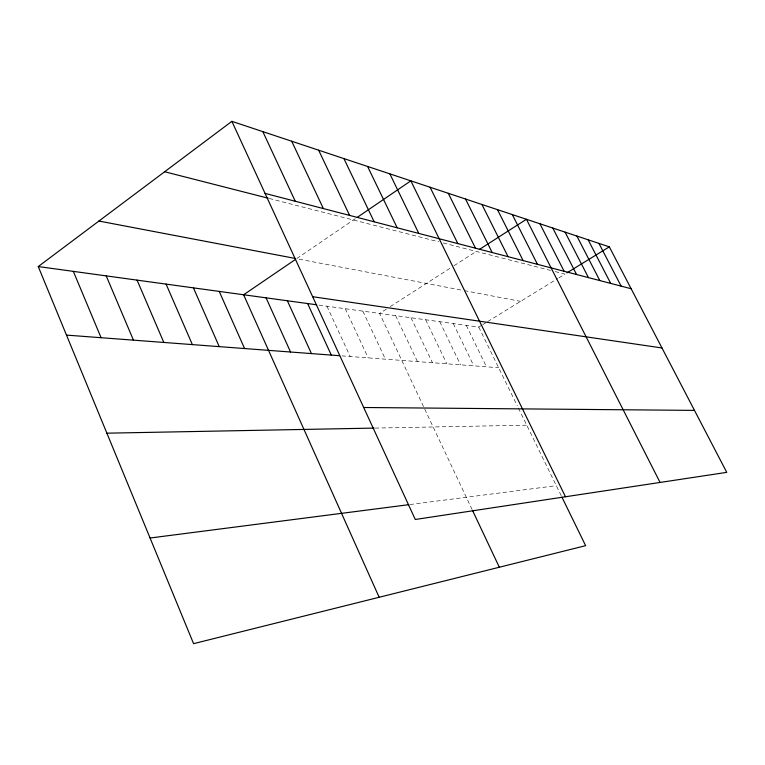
<?xml version="1.0" encoding="UTF-8"?>
<svg xmlns="http://www.w3.org/2000/svg" width="765" height="765" viewBox="0 0 765 765"><rect width="100%" height="100%" fill="white"/><g stroke="black" fill="none" stroke-linecap="round" stroke-linejoin="round"><path stroke-width="0.57" stroke-dasharray="3.83 2.87" d="M355.343 218.656L296.571 258.694L463.227 290.432M386.373 309.098L379.603 313.43L472.263 509.882M390.246 306.612L451.14 267.568M454.037 265.704L476.299 251.427M318.976 305.111L478.775 327.057L481.74 325.23M482.725 324.628L486.683 322.189M487.668 321.587L557.838 278.47M558.852 277.848L564.952 274.099L553.831 271.25M409.906 504.537L556.308 485.67M375.204 428.075L526.741 425.187M341.926 355.897L498.656 367.726M464.384 290.652L520.582 301.362M269.251 198.479L438.804 241.845M443.231 242.974L550.676 270.447M478.775 327.057L517.312 405.899M518.364 408.041L561.424 496.122M466.287 325.335L486.464 366.808M453.291 323.557L473.784 365.852M439.76 321.692L460.568 364.848M425.675 319.76L446.798 363.815M410.977 317.743L432.435 362.725M395.629 315.639L417.441 361.596M362.849 311.135L385.369 359.177M345.302 308.725L368.195 357.877M326.923 306.201L350.188 356.519"/><path stroke-width="1.15" d="M561.931 497.164L585.636 545.665L193.583 643.661L38.25 266.555L231.871 121.339L609.313 246.837L726.75 472.359L415.28 519.483L231.871 121.339M295.615 259.345L243.624 294.764L379.153 597.274M357.303 217.327L410.843 180.846L565.478 496.762M479.282 249.514L526.435 219.278L660.061 482.447M566.951 272.866L609.313 246.837M150.064 538.015L408.73 504.69M106.88 433.181L374.056 428.094M363.691 407.496L694.477 410.394M66.488 335.099L339.564 355.715M38.25 266.555L316.71 304.795M312.656 296.705L661.983 347.97M98.924 221.047L295.405 258.474M164.666 171.743L268.142 198.202M265.053 193.382L631.135 288.73M598.938 243.385L621.132 286.129M588.132 239.789L610.7 283.413M576.858 236.041L599.817 280.573M565.077 232.13L588.457 277.618M552.779 228.037L576.571 274.52M539.908 223.763L564.14 271.288M512.311 214.583L537.46 264.336M497.489 209.658L523.126 260.597M481.921 204.475L508.056 256.677M465.531 199.034L492.191 252.546M448.28 193.296L475.476 248.185M430.073 187.243L457.833 243.595M389.863 173.875L418.818 233.43M367.592 166.464L397.188 227.798M343.906 158.594L374.171 221.802M318.651 150.198L349.615 215.405M472.76 510.934L499.315 567.238M291.695 141.229L323.366 208.568M262.835 131.637L295.252 201.243M307.626 303.552L331.293 355.094M287.372 300.769L311.441 353.593M266.067 297.843L290.547 352.015M219.23 291.408L244.58 348.544M193.43 287.87L219.239 346.631M166.082 284.111L192.369 344.604M137.069 280.124L163.825 342.452M106.211 275.888L133.454 340.157M73.344 271.374L101.076 337.709"/></g></svg>
